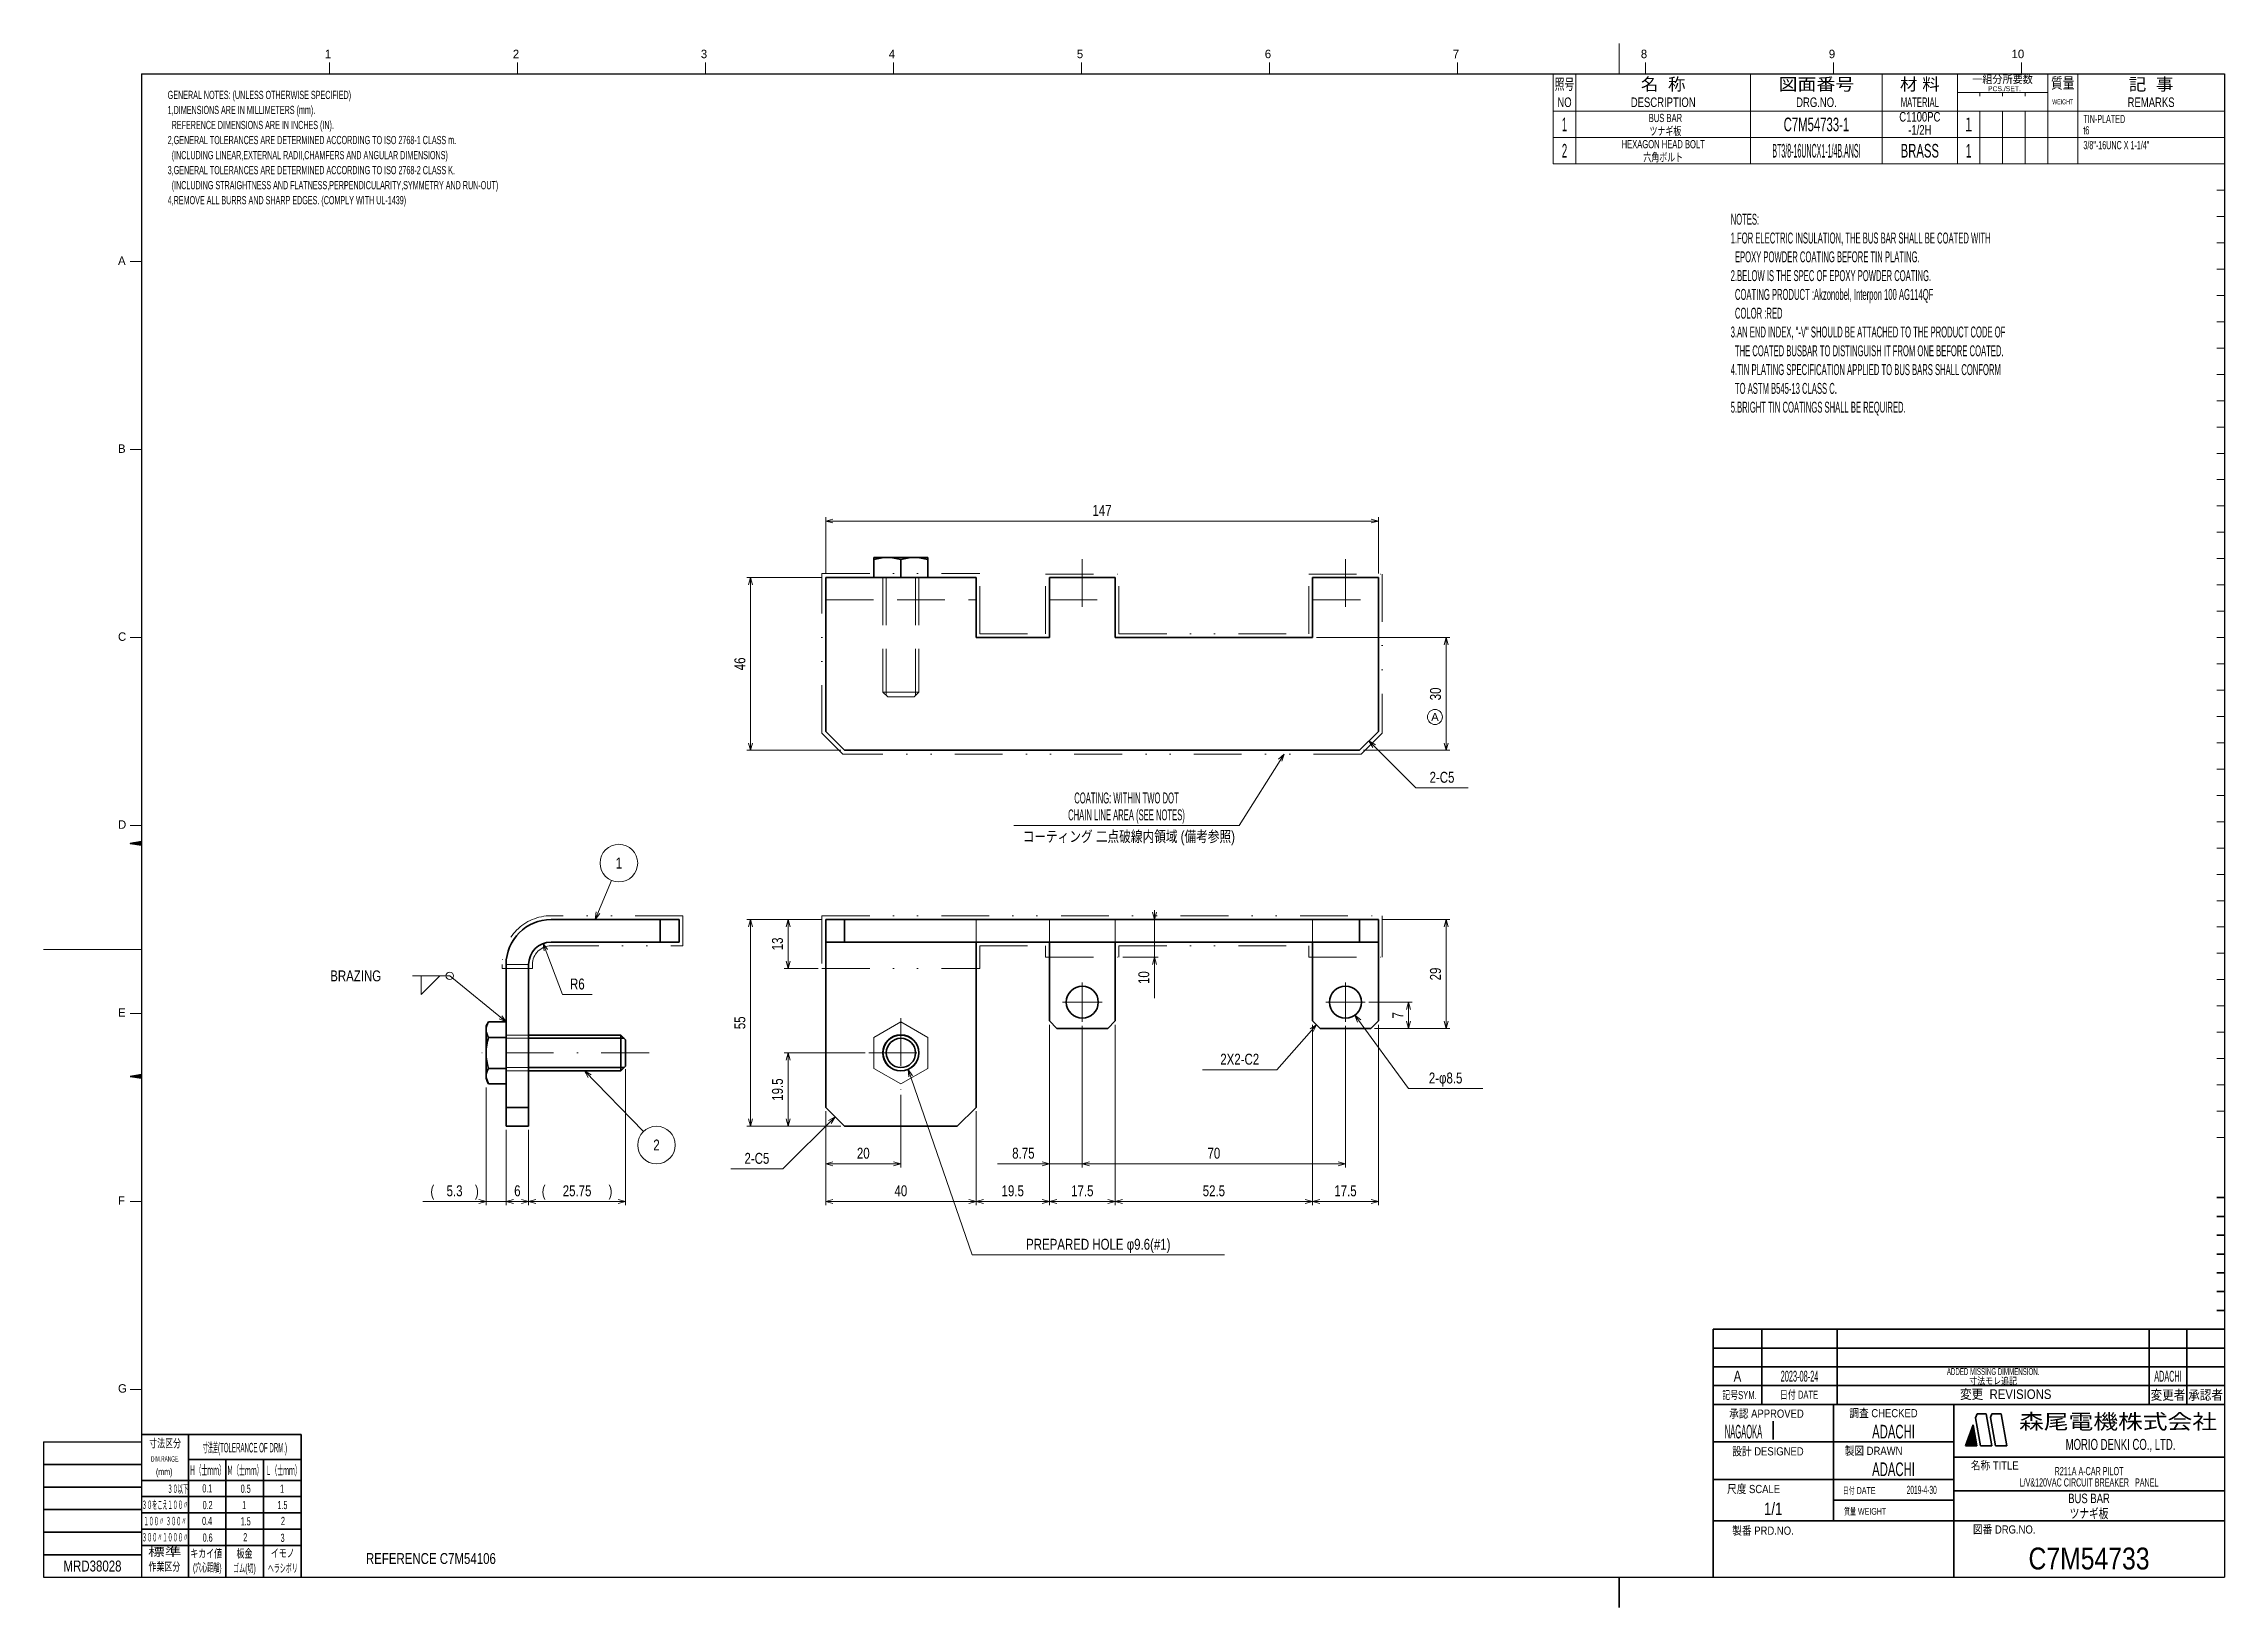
# Model space of a CAD drawing. Header units: millimetres. Extents: x 7 to 587, y 2 to 418.
import ezdxf
from ezdxf.enums import TextEntityAlignment as Align

# ---------------------------------------------------------------- set-up
doc = ezdxf.new("R2010")
doc.units = ezdxf.units.MM
for name, pattern in [('DASHDOT', [25.3, 12.7, -6.3, 0, -6.3]), ('DASHED', [19, 12.7, -6.3]), ('DIVIDE', [31.6, 12.7, -6.3, 0, -6.3, 0, -6.3])]:
    doc.linetypes.add(name, pattern=pattern)
for name, color, linetype in [('GR1_02', 7, 'Continuous'), ('GR1_03', 7, 'Continuous'), ('GR1_04', 7, 'Continuous'), ('GR1_05', 7, 'Continuous'), ('GR1_15', 7, 'Continuous'), ('GR1_16', 7, 'Continuous'), ('図面枠C7M', 7, 'Continuous'), ('図面枠D8M', 7, 'Continuous'), ('表題、部品表_01', 7, 'Continuous'), ('表題、部品表_02', 7, 'Continuous'), ('表題、部品表_03', 7, 'Continuous'), ('表題、部品表_表題、部品表', 7, 'Continuous')]:
    doc.layers.add(name, color=color, linetype=linetype)
doc.styles.add('HG丸ｺﾞｼｯｸM-PRO', font='')
doc.styles.get('HG丸ｺﾞｼｯｸM-PRO').set_extended_font_data('HG丸ｺﾞｼｯｸM-PRO')

# ---------------------------------------------------------------- blocks, each defined once
blk = doc.blocks.new('BLKF024')
at = {"layer": '図面枠C7M', "color": 3, "linetype": 'Continuous', "lineweight": 35}
for p, q in [((30.067393, 143.236108), (30.09438, 143.263095)), ((30.188706, 143.216), (30.264271, 143.291564)), ((30.310019, 143.195891), (30.434161, 143.320033)), ((30.431331, 143.175782), (30.604052, 143.348503)), ((30.552644, 143.155673), (30.773942, 143.376972)), ((30.673956, 143.135565), (30.943833, 143.405441)), ((30.795269, 143.115456), (31.113723, 143.43391)), ((30.916582, 143.095347), (31.283614, 143.462379)), ((31.037894, 143.075238), (31.453504, 143.490848)), ((31.159207, 143.05513), (31.623395, 143.519317)), ((31.280519, 143.035021), (31.793285, 143.547787)), ((31.401832, 143.014912), (31.963176, 143.576256)), ((31.523145, 142.994803), (32.133066, 143.604725)), ((31.644457, 142.974695), (32.302957, 143.633194)), ((31.76577, 142.954586), (32.472847, 143.661663)), ((31.887082, 142.934477), (32.642738, 143.690132)), ((32.008395, 142.914368), (32.812628, 143.718601)), ((32.129708, 142.894259), (32.982519, 143.747071)), ((32.25102, 142.874151), (33, 143.62313)), ((32.372333, 142.854042), (33, 143.481709)), ((32.493645, 142.833933), (33, 143.340288)), ((32.614958, 142.813824), (33, 143.198866)), ((32.736271, 142.793716), (33, 143.057445)), ((32.857583, 142.773607), (33, 142.916024)), ((32.978896, 142.753498), (33, 142.774602))]:
    blk.add_line(p, q, dxfattribs=at)
blk = doc.blocks.new('BLKF025')
at = {"layer": '図面枠C7M', "color": 3, "linetype": 'Continuous', "lineweight": 35}
for p, q in [((30.067393, 205.236108), (30.09438, 205.263095)), ((30.188706, 205.216), (30.264271, 205.291564)), ((30.310019, 205.195891), (30.434161, 205.320033)), ((30.431331, 205.175782), (30.604052, 205.348503)), ((30.552644, 205.155673), (30.773942, 205.376972)), ((30.673956, 205.135565), (30.943833, 205.405441)), ((30.795269, 205.115456), (31.113723, 205.43391)), ((30.916582, 205.095347), (31.283614, 205.462379)), ((31.037894, 205.075238), (31.453504, 205.490848)), ((31.159207, 205.05513), (31.623395, 205.519317)), ((31.280519, 205.035021), (31.793285, 205.547787)), ((31.401832, 205.014912), (31.963176, 205.576256)), ((31.523145, 204.994803), (32.133066, 205.604725)), ((31.644457, 204.974695), (32.302957, 205.633194)), ((31.76577, 204.954586), (32.472847, 205.661663)), ((31.887082, 204.934477), (32.642738, 205.690132)), ((32.008395, 204.914368), (32.812628, 205.718601)), ((32.129708, 204.894259), (32.982519, 205.747071)), ((32.25102, 204.874151), (33, 205.62313)), ((32.372333, 204.854042), (33, 205.481709)), ((32.493645, 204.833933), (33, 205.340288)), ((32.614958, 204.813824), (33, 205.198866)), ((32.736271, 204.793716), (33, 205.057445)), ((32.857583, 204.773607), (33, 204.916024)), ((32.978896, 204.753498), (33, 204.774602))]:
    blk.add_line(p, q, dxfattribs=at)
blk = doc.blocks.new('BLKF026')
at = {"layer": '図面枠C7M', "color": 4, "linetype": 'Continuous', "lineweight": 13}
for p, q in [((518.157871, 44.996757), (520.693675, 47.532561)), ((518.211969, 45.192276), (520.672477, 47.652784)), ((518.292898, 45.414626), (520.651278, 47.773006)), ((518.299292, 44.996757), (520.714874, 47.412338)), ((518.373827, 45.636976), (520.63008, 47.893229)), ((518.440714, 44.996757), (520.736072, 47.292115)), ((518.454756, 45.859327), (520.608881, 48.013452)), ((518.535684, 46.081677), (520.587682, 48.133675)), ((518.582135, 44.996757), (520.757271, 47.171892)), ((518.616613, 46.304027), (520.566484, 48.253898)), ((518.697542, 46.526377), (520.545285, 48.374121)), ((518.723556, 44.996757), (520.778469, 47.051669)), ((518.778471, 46.748727), (520.524087, 48.494343)), ((518.8594, 46.971078), (520.502888, 48.614566)), ((518.864978, 44.996757), (520.799668, 46.931447)), ((518.940329, 47.193428), (520.48169, 48.734789)), ((519.006399, 44.996757), (520.820866, 46.811224)), ((519.021258, 47.415778), (520.460491, 48.855012)), ((519.102186, 47.638128), (520.439293, 48.975235)), ((519.147821, 44.996757), (520.842065, 46.691001)), ((519.183115, 47.860479), (520.418094, 49.095457)), ((519.264044, 48.082829), (520.396896, 49.21568)), ((519.289242, 44.996757), (520.863263, 46.570778)), ((519.344973, 48.305179), (520.375697, 49.335903)), ((519.425902, 48.527529), (520.354499, 49.456126)), ((519.430663, 44.996757), (520.884462, 46.450555)), ((519.506831, 48.749879), (520.3333, 49.576349)), ((519.58776, 48.97223), (520.312102, 49.696572)), ((519.668689, 49.19458), (520.290903, 49.816794)), ((519.749617, 49.41693), (520.269705, 49.937017)), ((519.830546, 49.63928), (520.248506, 50.05724)), ((519.911475, 49.861631), (520.227307, 50.177463)), ((519.992404, 50.083981), (520.206109, 50.297686)), ((520.073333, 50.306331), (520.18491, 50.417909)), ((520.154262, 50.528681), (520.163712, 50.538131)), ((519.572085, 44.996757), (520.90566, 46.330332)), ((519.713506, 44.996757), (520.926859, 46.21011)), ((519.854927, 44.996757), (520.948057, 46.089887)), ((519.996349, 44.996757), (520.969256, 45.969664)), ((520.13777, 44.996757), (520.990455, 45.849441)), ((520.279191, 44.996757), (521.011653, 45.729218)), ((520.420613, 44.996757), (521.032852, 45.608995)), ((520.562034, 44.996757), (521.05405, 45.488773)), ((520.703455, 44.996757), (521.075249, 45.36855)), ((520.844877, 44.996757), (521.096447, 45.248327)), ((520.986298, 44.996757), (521.117646, 45.128104)), ((521.12772, 44.996757), (521.138844, 45.007881))]:
    blk.add_line(p, q, dxfattribs=at)
blk = doc.blocks.new('BLKF023')
at = {"layer": '図面枠C7M', "color": 4, "linetype": 'Continuous', "lineweight": 13}
for p, q in [((426, 410), (426, 418)), ((83, 413), (83, 410)), ((133, 413), (133, 410)), ((183, 413), (183, 410)), ((233, 413), (233, 410)), ((283, 413), (283, 410)), ((333, 413), (333, 410)), ((383, 413), (383, 410)), ((433, 413), (433, 410)), ((483, 413), (483, 410)), ((533, 413), (533, 410)), ((585, 393), (587, 393)), ((585, 386), (587, 386)), ((585, 379), (587, 379)), ((585, 372), (587, 372)), ((30, 360), (33, 360)), ((585, 365), (587, 365)), ((585, 358), (587, 358)), ((585, 351), (587, 351)), ((585, 344), (587, 344)), ((585, 337), (587, 337)), ((585, 330), (587, 330)), ((585, 323), (587, 323)), ((585, 316), (587, 316)), ((30, 310), (33, 310)), ((585, 309), (587, 309)), ((585, 302), (587, 302)), ((585, 295), (587, 295)), ((585, 288), (587, 288)), ((585, 281), (587, 281)), ((585, 274), (587, 274)), ((585, 267), (587, 267)), ((30, 260), (33, 260)), ((587, 260), (585, 260)), ((585, 253), (587, 253)), ((585, 246), (587, 246)), ((585, 239), (587, 239)), ((585, 232), (587, 232)), ((585, 225), (587, 225)), ((585, 218), (587, 218)), ((30, 210), (33, 210)), ((585, 211), (587, 211)), ((585, 204), (587, 204)), ((585, 197), (587, 197)), ((585, 190), (587, 190)), ((585, 183), (587, 183)), ((7, 177), (33, 177)), ((585, 176), (587, 176)), ((585, 169), (587, 169)), ((30, 160), (33, 160)), ((585, 162), (587, 162)), ((585, 155), (587, 155)), ((585, 148), (587, 148)), ((585, 141), (587, 141)), ((585, 134), (587, 134)), ((585, 127), (587, 127)), ((30, 110), (33, 110)), ((30, 60), (33, 60))]:
    blk.add_line(p, q, dxfattribs=at)
at = {"layer": '図面枠C7M', "color": 2, "linetype": 'Continuous', "lineweight": 25}
for p, q in [((33, 410), (587, 410)), ((33, 410), (33, 10)), ((587, 410), (587, 10)), ((7, 46), (7, 10)), ((7, 46), (33, 46)), ((7, 10), (587, 10))]:
    blk.add_line(p, q, dxfattribs=at)
at = {"layer": '図面枠C7M', "color": 3, "linetype": 'Continuous', "lineweight": 35}
for p, q in [((33, 205.75), (30, 205.25)), ((30, 205.25), (33, 204.75)), ((33, 143.75), (30, 143.25)), ((30, 143.25), (33, 142.75)), ((587, 111), (585, 111)), ((587, 106), (585, 106)), ((587, 101), (585, 101)), ((587, 96), (585, 96)), ((587, 91), (585, 91)), ((587, 86), (585, 86)), ((451, 76), (587, 76)), ((451, 76), (451, 10)), ((464, 56), (464, 76)), ((484, 56), (484, 76)), ((567, 56), (567, 76)), ((577, 56), (577, 76)), ((587, 81), (585, 81)), ((451, 71), (587, 71)), ((451, 66), (587, 66)), ((451, 61), (587, 61)), ((451, 56), (587, 56)), ((483, 56), (483, 25)), ((515, 56), (515, 10)), ((520.84, 52.4), (521.23, 53.5)), ((522.14, 45), (520.84, 52.4)), ((521.23, 53.5), (523.64, 53.5)), ((525.14, 45), (523.64, 53.5)), ((525.18, 53.5), (524.82, 52.51)), ((526.14, 45), (524.82, 52.51)), ((525.18, 53.5), (527.64, 53.5)), ((529.14, 45), (527.64, 53.5)), ((33, 48), (75.5, 48)), ((45.5, 48), (45.5, 10)), ((75.5, 48), (75.5, 10)), ((467.01, 51.56), (467.01, 46.69)), ((518.14, 45), (520.16, 50.55)), ((521.14, 45), (520.16, 50.55)), ((45.5, 41.3), (75.5, 41.3)), ((55.5, 41.3), (55.5, 10)), ((65.5, 41.3), (65.5, 10)), ((451, 46), (515, 46)), ((515, 42), (587, 42)), ((518.14, 45), (521.14, 45)), ((522.14, 45), (525.14, 45)), ((526.14, 45), (529.14, 45)), ((7, 40), (33, 40)), ((33, 35.8), (75.5, 35.8)), ((451, 36), (515, 36)), ((7, 34), (33, 34)), ((33, 31.48), (75.5, 31.48)), ((483, 30.5), (515, 30.5)), ((515, 33), (587, 33)), ((7, 28), (33, 28)), ((33, 27.15), (75.5, 27.15)), ((451, 25), (587, 25)), ((7, 22), (33, 22)), ((33, 22.82), (75.5, 22.82)), ((33, 18.5), (75.5, 18.5)), ((7, 16), (33, 16)), ((426, 2), (426, 10))]:
    blk.add_line(p, q, dxfattribs=at)
for name in ['BLKF025', 'BLKF024']:
    blk.add_blockref(name, (0, 0), dxfattribs=at)
at = {"layer": '図面枠C7M', "color": 4, "linetype": 'Continuous', "lineweight": 13}
blk.add_blockref('BLKF026', (0, 0), dxfattribs=at)
at = {"layer": '図面枠C7M', "color": 4, "linetype": 'Continuous', "lineweight": 13, "style": 'HG丸ｺﾞｼｯｸM-PRO'}
for s, height, width, p in [('1', 2.25, 1.003994, (81.79, 413.45)), ('2', 2.25, 1.003994, (131.79, 413.45)), ('3', 2.25, 1.003994, (181.79, 413.45)), ('4', 2.25, 1.003994, (231.79, 413.45)), ('5', 2.25, 1.003994, (281.79, 413.45)), ('6', 2.25, 1.003994, (331.79, 413.45)), ('7', 2.25, 1.003994, (381.79, 413.45)), ('8', 2.25, 1.003994, (431.8, 413.45)), ('9', 2.25, 1.003994, (481.8, 413.45)), ('10', 2.255, 1.003994, (530.4, 413.45)), ('A', 2.25, 1.002405, (26.79, 358.45)), ('B', 2.25, 1.004704, (26.79, 308.45)), ('D', 2.25, 1.002334, (26.79, 208.45)), ('E', 2.25, 1.001589, (26.79, 158.45)), ('F', 2.25, 0.998986, (26.79, 108.45)), ('G', 2.25, 1.003714, (26.79, 58.45))]:
    blk.add_text(s, height=height, dxfattribs=dict(at, width=width)).set_placement(p, align=Align.BOTTOM_LEFT)
at = {"layer": '図面枠C7M', "color": 3, "linetype": 'Continuous', "lineweight": 35, "style": 'HG丸ｺﾞｼｯｸM-PRO', "width": 1.001214}
blk.add_text('C', height=2.25, dxfattribs=at).set_placement((26.79, 258.45), align=Align.BOTTOM_LEFT)
at = {"layer": '図面枠C7M', "color": 4, "linetype": 'Continuous', "lineweight": 13, "style": 'HG丸ｺﾞｼｯｸM-PRO'}
for s, height, width, p in [('記号SYM.', 2.182, 0.69227, (458.03, 58.49)), ('日付 DATE', 2.182, 0.692507, (473.87, 58.58)), ('変更  REVISIONS', 2.5455, 0.887352, (528.85, 58.72)), ('変更者', 2.545, 0.887717, (572, 58.5)), ('承認者', 2.545, 0.887717, (582, 58.5)), ('承認 APPROVED', 2.1818, 0.863151, (465.21, 53.54)), ('調査 CHECKED', 2.182, 0.863174, (496.34, 53.67)), ('DIM.RANGE.', 1.455, 0.522543, (39.35, 41.49)), ('寸法差(TOLERANCE OF DRM.)', 2.5455, 0.382528, (60.52, 44.5)), ('設計 DESIGNED', 2.1818, 0.862613, (465.61, 43.51)), ('製図 DRAWN', 2.182, 0.863099, (493.7, 43.65)), ('名称 TITLE', 2.182, 0.862489, (525.93, 39.77)), ('Ｈ（士ｍｍ）', 2.545, 0.439786, (50.53, 38.51)), ('Ｍ（士ｍｍ）', 2.545, 0.439786, (60.52, 38.46)), ('Ｌ（士ｍｍ）', 2.545, 0.439786, (70.7, 38.46)), ('尺度 SCALE', 2.182, 0.862581, (461.78, 33.49)), ('３０をこえ１００〃', 2.182, 0.44793, (39.29, 29.27)), ('３０以下', 2.182, 0.44793, (42.7, 33.52)), ('0.1', 2.182, 0.522424, (50.53, 33.67)), ('0.2', 2.182, 0.522424, (50.62, 29.23)), ('0.5', 2.182, 0.522424, (60.76, 33.57)), ('1', 2.18, 0.521199, (60.33, 29.23)), ('1.5', 2.182, 0.522424, (70.52, 29.23)), ('1', 2.18, 0.521199, (70.42, 33.57)), ('日付 DATE', 1.818, 0.618255, (489.88, 33.09)), ('１００〃 ３００〃', 2.182, 0.448161, (39.29, 24.93)), ('0.4', 2.182, 0.522424, (50.48, 24.99)), ('1.5', 2.182, 0.522424, (60.76, 24.9)), ('2', 2.18, 0.521199, (70.66, 24.99)), ('製番 PRD.NO.', 2.182, 0.863299, (464.29, 22.41)), ('質量 WEIGHT', 1.818, 0.618812, (491.46, 27.55)), ('図番 DRG.NO.', 2.182, 0.863083, (528.44, 22.73)), ('３００〃１０００〃', 2.182, 0.44793, (39.29, 20.64)), ('キカイ値', 2.182, 0.692256, (50.24, 16.33)), ('0.6', 2.182, 0.522424, (50.62, 20.56)), ('板金', 2.182, 0.692256, (60.43, 16.33)), ('2', 2.18, 0.521199, (60.62, 20.65)), ('イモノ', 2.182, 0.692256, (70.61, 16.42)), ('3', 2.18, 0.521199, (70.56, 20.51))]:
    blk.add_text(s, height=height, dxfattribs=dict(at, width=width)).set_placement(p, align=Align.MIDDLE_CENTER)
at = {"layer": '図面枠C7M', "color": 2, "linetype": 'Continuous', "lineweight": 25, "style": 'HG丸ｺﾞｼｯｸM-PRO', "width": 1.206081}
blk.add_text('森尾電機株式会社', height=4, dxfattribs=at).set_placement((558.72, 51.43), align=Align.MIDDLE_CENTER)
at = {"layer": '図面枠C7M', "color": 4, "linetype": 'Continuous', "lineweight": 13, "style": 'HG丸ｺﾞｼｯｸM-PRO'}
for s, height, width, p in [('寸法区分', 2.182, 0.692256, (39.31, 43.9)), ('(mm)', 1.818, 0.619256, (39.07, 36.64)), ('標準', 2.182, 1.489301, (39.21, 15)), ('作業区分', 2.182, 0.692256, (39.12, 11.1)), ('(穴心距離)', 2.182, 0.521231, (50.53, 10.86)), ('ゴム(切)', 2.182, 0.521232, (60.43, 10.67)), ('ヘラシボリ', 2.182, 0.521228, (70.61, 10.67))]:
    blk.add_text(s, height=height, dxfattribs=dict(at, width=width)).set_placement(p, align=Align.BOTTOM_CENTER)
at = {"layer": '図面枠C7M', "color": 3, "linetype": 'Continuous', "lineweight": 35, "style": 'HG丸ｺﾞｼｯｸM-PRO', "width": 0.652197}
blk.add_text('MORIO DENKI CO., LTD.', height=2.9091, dxfattribs=at).set_placement((559.38, 45.36), align=Align.MIDDLE_CENTER)
blk = doc.blocks.new('BLKF027')
at = {"layer": '図面枠C7M', "color": 3, "linetype": 'Continuous', "lineweight": 35, "style": 'HG丸ｺﾞｼｯｸM-PRO'}
for s, height, width, p in [('A', 2.91, 0.782973, (457.5, 63.5)), ('2023-08-24', 2.909, 0.488281, (474, 63.5)), ('ADDED MISSING DIMMENSION.', 1.8182, 0.537765, (525.5, 64.75)), ('ADACHI', 2.909, 0.415454, (572, 63.5)), ('NAGAOKA', 3.636, 0.414524, (459.11, 48.75)), ('ADACHI', 3.636, 0.619335, (499, 48.75)), ('ADACHI', 3.636, 0.619335, (499, 38.75)), ('L/V&120VAC CIRCUIT BREAKER\u3000PANEL', 2.1818, 0.522042, (551, 35.25)), ('R211A A-CAR PILOT', 2.1818, 0.522442, (551, 38.25)), ('1/1', 3.273, 0.80628, (467, 28.25)), ('2019-4-30', 2.182, 0.482367, (506.5, 33.25)), ('BUS BAR', 2.545, 0.742441, (551, 31)), ('C7M54733', 5.818, 0.846013, (551, 15))]:
    blk.add_text(s, height=height, dxfattribs=dict(at, width=width)).set_placement(p, align=Align.MIDDLE_CENTER)
blk = doc.blocks.new('BLKF028')
at = {"layer": '表題、部品表_02', "color": 4, "linetype": 'Continuous', "lineweight": 13}
for p, q in [((408.5, 400), (408.5, 393)), ((408.5, 400), (587, 400)), ((414.5, 400), (414.5, 393)), ((461, 400), (461, 393)), ((496, 400), (496, 393)), ((516, 400), (516, 393)), ((522, 400), (522, 393)), ((528, 400), (528, 393)), ((534, 393), (534, 400)), ((540, 400), (540, 393)), ((548, 400), (548, 393)), ((587, 400), (587, 393)), ((408.5, 393), (587, 393))]:
    blk.add_line(p, q, dxfattribs=at)
blk = doc.blocks.new('BLKF030')
at = {"layer": '表題、部品表_02', "color": 4, "linetype": 'Continuous', "lineweight": 13}
for p, q in [((408.5, 393), (408.5, 386)), ((408.5, 393), (587, 393)), ((414.5, 393), (414.5, 386)), ((461, 393), (461, 386)), ((496, 393), (496, 386)), ((516, 393), (516, 386)), ((522, 393), (522, 386)), ((528, 393), (528, 386)), ((534, 386), (534, 393)), ((540, 393), (540, 386)), ((548, 393), (548, 386)), ((587, 393), (587, 386)), ((408.5, 386), (587, 386))]:
    blk.add_line(p, q, dxfattribs=at)
blk = doc.blocks.new('BLKF032')
at = {"layer": 'GR1_03', "color": 3, "linetype": 'Continuous', "lineweight": 35}
for p, q in [((227.85, 281.3), (242.15, 281.3)), ((227.85, 276), (227.85, 281.3)), ((235, 280.72), (235, 276)), ((242.15, 281.3), (242.15, 276)), ((242.15, 276), (227.85, 276))]:
    blk.add_line(p, q, dxfattribs=at)
at = {"layer": 'GR1_03', "color": 4, "linetype": 'DASHED', "lineweight": 13}
for p, q in [((230.24, 276), (230.24, 245.5)), ((231.1, 276), (231.1, 244.7)), ((238.9, 276), (238.9, 244.7)), ((239.76, 276), (239.76, 245.5)), ((230.24, 245.5), (239.76, 245.5)), ((230.24, 245.5), (231.49, 244.25)), ((231.49, 244.25), (238.51, 244.25)), ((239.76, 245.5), (238.51, 244.25))]:
    blk.add_line(p, q, dxfattribs=at)
at = {"layer": 'GR1_03', "color": 3, "linetype": 'Continuous', "lineweight": 35}
for centre in [(231.42, 270), (238.57, 270)]:
    blk.add_arc(centre, 11.3, 71.55212, 108.44788, dxfattribs=at)
blk = doc.blocks.new('BLKF033')
at = {"layer": 'GR1_03', "color": 3, "linetype": 'Continuous', "lineweight": 35}
for p, q in [((125.28, 157.76), (124.7, 156.75)), ((124.7, 156.75), (124.7, 143)), ((125.28, 157.76), (130, 157.76)), ((130, 157.76), (130, 141.24)), ((125.28, 153.63), (130, 153.63)), ((136, 154.26), (160.5, 154.26)), ((136, 153.4), (161.36, 153.4)), ((160.5, 154.26), (160.5, 144.74)), ((160.5, 154.26), (161.75, 153.01)), ((161.75, 153.01), (161.75, 145.99)), ((125.28, 145.37), (130, 145.37)), ((136, 145.6), (161.36, 145.6)), ((160.5, 144.74), (161.75, 145.99)), ((124.7, 143), (125.28, 141.24)), ((125.28, 141.24), (130, 141.24)), ((136, 144.74), (160.5, 144.74))]:
    blk.add_line(p, q, dxfattribs=at)
at = {"layer": 'GR1_03', "color": 4, "linetype": 'DASHED', "lineweight": 13}
for p, q in [((130, 154.26), (136, 154.26)), ((130, 153.4), (136, 153.4)), ((130, 145.6), (136, 145.6)), ((130, 144.74), (136, 144.74))]:
    blk.add_line(p, q, dxfattribs=at)
at = {"layer": 'GR1_03', "color": 3, "linetype": 'Continuous', "lineweight": 35}
for centre, radius, start, end in [((128.66, 155.69), 3.96, 148.58021, 211.41979), ((139.67, 149.5), 14.97, 163.98921, 196.01079), ((128.66, 143.31), 3.96, 148.58021, 211.41979)]:
    blk.add_arc(centre, radius, start, end, dxfattribs=at)
blk = doc.blocks.new('FXTIP_ARROW_S')
at = {"color": 0, "linetype": 'Continuous', "lineweight": -2}
for q in [(-1, 0), (-0.97, 0.26), (-0.97, -0.26)]:
    blk.add_line((0, 0), q, dxfattribs=at)
blk = doc.blocks.new('FXTIP_ARROW_E')
at = {"color": 0, "linetype": 'Continuous', "lineweight": -2}
for q in [(-1, 0), (-0.97, 0.26), (-0.97, -0.26)]:
    blk.add_line((0, 0), q, dxfattribs=at)
blk = doc.blocks.new('BLKF035')
at = {"layer": '表題、部品表_01', "color": 4, "linetype": 'Continuous', "lineweight": 13}
for p, q in [((408.5, 410), (408.5, 400)), ((408.5, 410), (587, 410)), ((414.5, 410), (414.5, 400)), ((461, 410), (461, 400)), ((496, 410), (496, 400)), ((516, 410), (516, 400)), ((540, 410), (540, 400)), ((548, 410), (548, 400)), ((587, 410), (587, 400)), ((516, 405), (540, 405)), ((522, 404), (522, 405)), ((528, 405), (528, 404)), ((534, 405), (534, 404)), ((408.5, 400), (587, 400))]:
    blk.add_line(p, q, dxfattribs=at)
at = {"layer": '表題、部品表_01', "color": 3, "linetype": 'Continuous', "lineweight": 35, "style": 'HG丸ｺﾞｼｯｸM-PRO'}
for s, height, width, p in [('照号', 2.909, 0.651535, (411.5, 407.2)), ('名  称', 3.273, 1.042426, (437.75, 407.2)), ('図面番号', 3.273, 1.127518, (478.5, 407.2)), ('材 料', 3.273, 1.042439, (506, 407.2)), ('一組分所要数', 2.036, 0.966638, (528, 408.5)), ('PCS./SET.', 1.309, 0.862935, (528.5, 406)), ('質量', 2.909, 0.781842, (544, 407.5)), ('記  事', 3.273, 1.042426, (567.5, 407.2)), ('NO', 2.545, 0.740841, (411.5, 402.4)), ('DESCRIPTION', 2.5455, 0.741365, (437.75, 402.4)), ('DRG.NO.', 2.545, 0.741189, (478.5, 402.4)), ('MATERIAL', 2.545, 0.594756, (506, 402.4)), ('WEIGHT', 1.309, 0.635507, (544, 402.5)), ('REMARKS', 2.545, 0.742803, (567.5, 402.4))]:
    blk.add_text(s, height=height, dxfattribs=dict(at, width=width)).set_placement(p, align=Align.MIDDLE_CENTER)
blk = doc.blocks.new('BLKF034')
at = {"layer": '表題、部品表_01', "color": 3, "linetype": 'Continuous', "lineweight": 13}
blk.add_blockref('BLKF035', (0, 0), dxfattribs=at)
blk = doc.blocks.new('BLKF036')
at = {"layer": 'GR1_03', "color": 4, "linetype": 'DASHED', "lineweight": 13}
for p, q in [((235, 157.76), (227.85, 153.63)), ((235, 157.76), (242.15, 153.63)), ((227.85, 153.63), (227.85, 145.37)), ((242.15, 145.37), (242.15, 153.63)), ((235, 141.24), (227.85, 145.37)), ((235, 141.24), (242.15, 145.37))]:
    blk.add_line(p, q, dxfattribs=at)
at = {"layer": 'GR1_03', "color": 4, "linetype": 'DASHDOT', "lineweight": 13}
for p, q in [((235, 158.74), (235, 139.34)), ((226.51, 149.5), (243.44, 149.5))]:
    blk.add_line(p, q, dxfattribs=at)
at = {"layer": 'GR1_03', "color": 3, "linetype": 'Continuous', "lineweight": 35}
for radius in [4.76, 3.9]:
    blk.add_circle((235, 149.5), radius, dxfattribs=at)
blk = doc.blocks.new('BLKF037')
at = {"layer": 'GR1_02', "color": 3, "linetype": 'Continuous', "lineweight": 35}
for p, q in [((142, 185), (176, 185)), ((171, 179), (171, 185)), ((176, 179), (176, 185)), ((142, 179), (176, 179)), ((130, 130), (130, 173)), ((136, 173), (136, 130)), ((130, 135), (136, 135)), ((130, 130), (136, 130))]:
    blk.add_line(p, q, dxfattribs=at)
at = {"layer": 'GR1_02', "color": 4, "linetype": 'DASHED', "lineweight": 13}
blk.add_line((130, 173), (136, 173), dxfattribs=at)
at = {"layer": 'GR1_02', "color": 3, "linetype": 'Continuous', "lineweight": 35}
for radius in [12, 6]:
    blk.add_arc((142, 173), radius, 90, 180, dxfattribs=at)
blk = doc.blocks.new('BLKF038')
at = {"layer": 'GR1_02', "color": 3, "linetype": 'Continuous', "lineweight": 35}
for p, q in [((215, 276), (255, 276)), ((215, 276), (215, 235)), ((255, 276), (255, 260)), ((274.5, 276), (274.5, 260)), ((274.5, 276), (292, 276)), ((292, 276), (292, 260)), ((344.5, 276), (344.5, 260)), ((344.5, 276), (362, 276)), ((362, 276), (362, 235)), ((220, 230), (215, 235)), ((357, 230), (362, 235)), ((220, 230), (357, 230))]:
    blk.add_line(p, q, dxfattribs=at)
at = {"layer": 'GR1_02', "color": 4, "linetype": 'DASHED', "lineweight": 13}
for p, q in [((215, 270), (255, 270)), ((274.5, 270), (292, 270)), ((344.5, 270), (362, 270))]:
    blk.add_line(p, q, dxfattribs=at)
blk = doc.blocks.new('BLKF039')
at = {"layer": 'GR1_02', "color": 3, "linetype": 'Continuous', "lineweight": 35}
for p, q in [((215, 185), (362, 185)), ((215, 185), (215, 135)), ((220, 179), (220, 185)), ((357, 179), (357, 185)), ((362, 158), (362, 185)), ((215, 179), (362, 179)), ((255, 179), (255, 135)), ((274.5, 158), (274.5, 179)), ((292, 158), (292, 179)), ((344.5, 158), (344.5, 179)), ((276.5, 156), (274.5, 158)), ((292, 158), (290, 156)), ((344.5, 158), (346.5, 156)), ((362, 158), (360, 156)), ((276.5, 156), (290, 156)), ((346.5, 156), (360, 156)), ((215, 135), (220, 130)), ((250, 130), (255, 135)), ((220, 130), (250, 130))]:
    blk.add_line(p, q, dxfattribs=at)
at = {"layer": 'GR1_02', "color": 4, "linetype": 'DASHED', "lineweight": 13}
for p, q in [((255, 185), (255, 179)), ((274.5, 185), (274.5, 179)), ((292, 185), (292, 179)), ((344.5, 185), (344.5, 179))]:
    blk.add_line(p, q, dxfattribs=at)
at = {"layer": 'GR1_02', "color": 3, "linetype": 'Continuous', "lineweight": 35}
for centre, radius in [((283.25, 163), 4.25), ((353.25, 163), 4.25), ((235, 149.5), 4.8)]:
    blk.add_circle(centre, radius, dxfattribs=at)
blk = doc.blocks.new('BLKF040')
at = {"layer": 'GR1_04', "color": 4, "linetype": 'DIVIDE', "lineweight": 13}
for p, q in [((214, 234.59), (214, 277)), ((214, 277), (256, 277)), ((256, 261), (256, 277)), ((273.5, 261), (273.5, 276.85)), ((273.5, 276.85), (293, 276.85)), ((293, 261), (293, 276.85)), ((343.5, 261), (343.5, 276.85)), ((343.5, 276.85), (363, 276.85)), ((363, 276.85), (363, 234.59)), ((256, 261), (273.5, 261)), ((293, 261), (343.5, 261)), ((219.59, 229), (214, 234.59)), ((363, 234.59), (357.41, 229)), ((357.41, 229), (219.59, 229))]:
    blk.add_line(p, q, dxfattribs=at)
blk = doc.blocks.new('BLKF041')
at = {"layer": 'GR1_04', "color": 4, "linetype": 'DIVIDE', "lineweight": 13}
for p, q in [((177, 186), (142, 186)), ((177, 178), (177, 186)), ((142, 178), (177, 178)), ((129, 173), (129, 172)), ((129, 172), (137, 172)), ((137, 172), (137, 173))]:
    blk.add_line(p, q, dxfattribs=at)
for radius in [13, 5]:
    blk.add_arc((142, 173), radius, 90, 180, dxfattribs=at)
blk = doc.blocks.new('BLKF042')
at = {"layer": 'GR1_04', "color": 4, "linetype": 'DIVIDE', "lineweight": 13}
for p, q in [((214, 186), (363, 186)), ((214, 186), (214, 172)), ((363, 186), (363, 175)), ((256, 178), (273.5, 178)), ((256, 172), (256, 178)), ((273.5, 175), (273.5, 178)), ((273.5, 175), (293, 175)), ((293, 175), (293, 178)), ((293, 178), (343.5, 178)), ((343.5, 175), (343.5, 178)), ((343.5, 175), (363, 175)), ((214, 172), (256, 172))]:
    blk.add_line(p, q, dxfattribs=at)
blk = doc.blocks.new('BLKF043')
at = {"layer": 'GR1_05', "color": 4, "linetype": 'Continuous', "lineweight": 13}
blk.add_circle((377.04, 238.87), 2, dxfattribs=at)
at = {"layer": 'GR1_05', "color": 4, "linetype": 'Continuous', "lineweight": 13, "style": 'HG丸ｺﾞｼｯｸM-PRO', "width": 1.042301}
blk.add_text('A', height=2.18, dxfattribs=at).set_placement((377.04, 238.87), align=Align.MIDDLE_CENTER)

msp = doc.modelspace()

# ---------------------------------------------------------------- linework, layer by layer
at = {"layer": 'GR1_02', "color": 4, "linetype": 'DASHDOT', "lineweight": 13}
for p, q in [((283.25, 280.83), (283.25, 264.75)), ((353.25, 280.83), (353.25, 264.75)), ((283.25, 157.75), (283.25, 168.25)), ((353.25, 157.75), (353.25, 168.25)), ((288.5, 163), (278, 163)), ((358.5, 163), (348, 163)), ((168.02, 149.5), (123.15, 149.5))]:
    msp.add_line(p, q, dxfattribs=at)
at = {"layer": 'GR1_02', "color": 3, "linetype": 'Continuous', "lineweight": 35}
for p, q in [((255, 260), (274.5, 260)), ((292, 260), (344.5, 260))]:
    msp.add_line(p, q, dxfattribs=at)
at = {"layer": 'GR1_15', "color": 4, "linetype": 'Continuous', "lineweight": 13}
for p, q in [((153.68, 185), (158.06, 195.39)), ((150.88, 144.74), (166.52, 128.59))]:
    msp.add_line(p, q, dxfattribs=at)
for centre in [(160, 200), (170, 125)]:
    msp.add_circle(centre, 5, dxfattribs=at)
at = {"layer": 'GR1_16', "color": 4, "linetype": 'Continuous', "lineweight": 13}
for p, q in [((215, 277), (215, 292)), ((215, 291), (362, 291)), ((362, 277), (362, 292)), ((214, 276), (194, 276)), ((195, 230), (195, 276)), ((359.5, 232.5), (372, 220)), ((219, 230), (194, 230)), ((336.9, 229), (325, 210)), ((372, 220), (385.84, 220)), ((325, 210), (265, 210)), ((214, 185), (194, 185)), ((195, 130), (195, 185)), ((363, 185), (381, 185)), ((380, 156), (380, 185)), ((139.89, 178.62), (145, 165)), ((115, 170), (105.08, 170)), ((107.4, 170), (107.4, 165)), ((107.4, 165), (112.4, 170)), ((130, 157.76), (115, 170)), ((145, 165), (152.92, 165)), ((359.5, 163), (371, 163)), ((370, 156), (370, 163)), ((274.5, 157), (274.5, 109)), ((274.5, 157), (274.5, 119)), ((283.25, 156.75), (283.25, 119)), ((292, 157), (292, 109)), ((345.5, 157), (335, 145)), ((344.5, 157), (344.5, 109)), ((353.25, 156.75), (353.25, 119)), ((355.75, 159.56), (370, 140)), ((362, 157), (362, 109)), ((361, 156), (371, 156)), ((361, 156), (381, 156)), ((161.75, 145.19), (161.75, 109)), ((225.51, 149.5), (204, 149.5)), ((205, 130), (205, 149.5)), ((236.95, 145.11), (253.94, 95.77)), ((335, 145), (315.24, 145)), ((124.7, 140.34), (124.7, 109)), ((370, 140), (389.76, 140)), ((215, 134), (215, 119)), ((215, 134), (215, 109)), ((235, 138.34), (235, 119)), ((255, 134), (255, 109)), ((130, 129), (130, 109)), ((136, 129), (136, 109)), ((219, 130), (194, 130)), ((217.5, 132.5), (203.63, 118.63)), ((219, 130), (204, 130)), ((203.63, 118.63), (189.79, 118.63)), ((215, 120), (235, 120)), ((260.66, 120), (274.5, 120)), ((274.5, 120), (283.25, 120)), ((283.25, 120), (353.25, 120)), ((107.9, 110), (124.7, 110)), ((124.7, 110), (130, 110)), ((130, 110), (136, 110)), ((136, 110), (161.75, 110)), ((215, 110), (255, 110)), ((255, 110), (274.5, 110)), ((274.5, 110), (292, 110)), ((292, 110), (344.5, 110)), ((344.5, 110), (362, 110)), ((253.94, 95.77), (321.06, 95.77))]:
    msp.add_line(p, q, dxfattribs=at)
at = {"layer": 'GR1_16', "color": 254, "linetype": 'Continuous', "lineweight": 13}
for p, q in [((345.5, 260), (381, 260)), ((380, 230), (380, 260)), ((358, 230), (381, 230)), ((302.43, 185), (302.43, 187.5)), ((214, 185), (204, 185)), ((205, 172), (205, 185)), ((302.43, 175), (302.43, 185)), ((294, 175), (303.43, 175)), ((302.43, 164.06), (302.43, 175)), ((213, 172), (204, 172))]:
    msp.add_line(p, q, dxfattribs=at)
at = {"layer": 'GR1_16', "color": 4, "linetype": 'Continuous', "lineweight": 13}
msp.add_circle((115, 170), 1, dxfattribs=at)

# ---------------------------------------------------------------- block references
at = {"layer": 'GR1_02', "color": 3, "linetype": 'Continuous', "lineweight": 35}
for name in ['BLKF038', 'BLKF037', 'BLKF039']:
    msp.add_blockref(name, (0, 0), dxfattribs=at)
at = {"layer": 'GR1_03', "color": 4, "linetype": 'DASHED', "lineweight": 13}
for name in ['BLKF032', 'BLKF036']:
    msp.add_blockref(name, (0, 0), dxfattribs=at)
at = {"layer": 'GR1_03', "color": 3, "linetype": 'Continuous', "lineweight": 35}
msp.add_blockref('BLKF033', (0, 0), dxfattribs=at)
at = {"layer": 'GR1_04', "color": 4, "linetype": 'DIVIDE', "lineweight": 13}
for name in ['BLKF040', 'BLKF041', 'BLKF042']:
    msp.add_blockref(name, (0, 0), dxfattribs=at)
at = {"layer": 'GR1_05', "color": 4, "linetype": 'Continuous', "lineweight": 13}
msp.add_blockref('BLKF043', (0, 0), dxfattribs=at)
at = {"layer": 'GR1_15', "color": 4, "linetype": 'Continuous', "lineweight": 13, "xscale": 2, "yscale": 2}
for p, rotation in [((153.68, 185), 247.1373093725625), ((150.88, 144.74), 134.0815053069629)]:
    msp.add_blockref('FXTIP_ARROW_S', p, dxfattribs=dict(at, rotation=rotation))
at = {"layer": 'GR1_16', "color": 4, "linetype": 'Continuous', "lineweight": 13, "xscale": 2, "yscale": 2}
for name, p, rotation in [('FXTIP_ARROW_S', (215, 291), 180), ('FXTIP_ARROW_E', (362, 291), 360), ('FXTIP_ARROW_E', (195, 276), 90), ('FXTIP_ARROW_S', (359.5, 232.5), 134.9999999999994), ('FXTIP_ARROW_S', (195, 230), 270), ('FXTIP_ARROW_S', (336.9, 229), 57.93460399057609), ('FXTIP_ARROW_E', (195, 185), 90), ('FXTIP_ARROW_E', (380, 185), 90), ('FXTIP_ARROW_S', (139.89, 178.62), 110.5560452197177), ('FXTIP_ARROW_E', (370, 163), 90), ('FXTIP_ARROW_S', (130, 157.76), 320.7766337988975), ('FXTIP_ARROW_S', (345.5, 157), 48.81407483428379), ('FXTIP_ARROW_S', (355.75, 159.56), 126.0643861574169), ('FXTIP_ARROW_S', (370, 156), 270), ('FXTIP_ARROW_S', (380, 156), 270), ('FXTIP_ARROW_E', (205, 149.5), 90), ('FXTIP_ARROW_S', (236.95, 145.11), 108.9960691379613), ('FXTIP_ARROW_S', (195, 130), 270), ('FXTIP_ARROW_S', (205, 130), 270), ('FXTIP_ARROW_S', (217.5, 132.5), 44.99999999988663), ('FXTIP_ARROW_S', (215, 120), 180), ('FXTIP_ARROW_E', (235, 120), 360), ('FXTIP_ARROW_E', (274.5, 120), 360), ('FXTIP_ARROW_S', (283.25, 120), 180), ('FXTIP_ARROW_E', (353.25, 120), 360), ('FXTIP_ARROW_E', (124.7, 110), 360), ('FXTIP_ARROW_S', (130, 110), 180), ('FXTIP_ARROW_E', (136, 110), 360), ('FXTIP_ARROW_S', (136, 110), 180), ('FXTIP_ARROW_E', (161.75, 110), 360), ('FXTIP_ARROW_S', (215, 110), 180), ('FXTIP_ARROW_E', (255, 110), 360), ('FXTIP_ARROW_S', (255, 110), 180), ('FXTIP_ARROW_E', (274.5, 110), 360), ('FXTIP_ARROW_S', (274.5, 110), 180), ('FXTIP_ARROW_E', (292, 110), 360), ('FXTIP_ARROW_S', (292, 110), 180), ('FXTIP_ARROW_E', (344.5, 110), 360), ('FXTIP_ARROW_S', (344.5, 110), 180), ('FXTIP_ARROW_E', (362, 110), 360)]:
    msp.add_blockref(name, p, dxfattribs=dict(at, rotation=rotation))
at = {"layer": 'GR1_16', "color": 254, "linetype": 'Continuous', "lineweight": 13, "xscale": 2, "yscale": 2}
for name, p, rotation in [('FXTIP_ARROW_E', (380, 260), 90), ('FXTIP_ARROW_S', (380, 230), 270), ('FXTIP_ARROW_S', (302.43, 185), 270), ('FXTIP_ARROW_E', (205, 185), 90), ('FXTIP_ARROW_S', (205, 172), 270), ('FXTIP_ARROW_E', (302.43, 175), 90)]:
    msp.add_blockref(name, p, dxfattribs=dict(at, rotation=rotation))
at = {"layer": '図面枠C7M', "color": 4, "linetype": 'Continuous', "lineweight": 13}
msp.add_blockref('BLKF023', (0, 0), dxfattribs=at)
at = {"layer": '図面枠C7M', "color": 3, "linetype": 'Continuous', "lineweight": 35}
msp.add_blockref('BLKF027', (0, 0), dxfattribs=at)
at = {"layer": '表題、部品表_01', "color": 3, "linetype": 'Continuous', "lineweight": 13}
msp.add_blockref('BLKF034', (0, 0), dxfattribs=at)
at = {"layer": '表題、部品表_02', "color": 4, "linetype": 'Continuous', "lineweight": 13}
for name in ['BLKF028', 'BLKF030']:
    msp.add_blockref(name, (0, 0), dxfattribs=at)

# ---------------------------------------------------------------- texts
at = {"layer": 'GR1_15', "color": 3, "linetype": 'Continuous', "lineweight": 35, "style": 'HG丸ｺﾞｼｯｸM-PRO', "width": 0.784542}
for s, p in [('1', (160, 200)), ('2', (170, 125))]:
    msp.add_text(s, height=2.91, rotation=0, dxfattribs=at).set_placement(p, align=Align.MIDDLE_CENTER)
at = {"layer": 'GR1_16', "color": 3, "linetype": 'Continuous', "lineweight": 35, "style": 'HG丸ｺﾞｼｯｸM-PRO'}
for s, height, rotation, width, p in [('147', 2.909, 0, 0.784542, (288.5, 291.5)), ('46', 2.909, 90, 0.784542, (194.5, 253)), ('29', 2.909, 90, 0.784542, (379.5, 170.5)), ('55', 2.909, 90, 0.784542, (194.5, 157.5)), ('7', 2.91, 90, 0.784542, (369.5, 159.5)), ('19.5', 2.909, 90, 0.784749, (204.5, 139.75)), ('20', 2.909, 0, 0.784542, (225, 120.5)), ('8.75', 2.909, 0, 0.784749, (267.58, 120.5)), ('70', 2.909, 0, 0.784542, (318.25, 120.5)), ('(', 2.91, 0, 0.781868, (110.38, 110.5)), ('5.3', 2.909, 0, 0.784839, (116.3, 110.5)), (')', 2.91, 0, 0.781868, (122.22, 110.5)), ('6', 2.91, 0, 0.784542, (133, 110.5)), ('(', 2.91, 0, 0.781868, (139.99, 110.5)), ('25.75', 2.909, 0, 0.7847, (148.88, 110.5)), (')', 2.91, 0, 0.781868, (157.76, 110.5)), ('40', 2.909, 0, 0.784542, (235, 110.5)), ('19.5', 2.909, 0, 0.784749, (264.75, 110.5)), ('17.5', 2.909, 0, 0.784749, (283.25, 110.5)), ('52.5', 2.909, 0, 0.784749, (318.25, 110.5)), ('17.5', 2.909, 0, 0.784749, (353.25, 110.5))]:
    msp.add_text(s, height=height, rotation=rotation, dxfattribs=dict(at, width=width)).set_placement(p, align=Align.BOTTOM_CENTER)
at = {"layer": 'GR1_16', "color": 254, "linetype": 'Continuous', "lineweight": 35, "style": 'HG丸ｺﾞｼｯｸM-PRO', "width": 0.784542}
for s, p in [('30', (379.5, 245)), ('13', (204.5, 178.5)), ('10', (301.93, 169.53))]:
    msp.add_text(s, height=2.909, rotation=90, dxfattribs=at).set_placement(p, align=Align.BOTTOM_CENTER)
at = {"layer": 'GR1_16', "color": 3, "linetype": 'Continuous', "lineweight": 35, "style": 'HG丸ｺﾞｼｯｸM-PRO'}
for s, height, width, p in [('2-C5', 2.909, 0.783285, (378.92, 220.5)), ('COATING: WITHIN TWO DOT', 2.9091, 0.522323, (295, 215)), ('CHAIN LINE AREA (SEE NOTES)', 2.9091, 0.522176, (295, 210.5)), ('R6', 2.909, 0.783055, (148.96, 165.5)), ('2X2-C2', 2.909, 0.783464, (325.12, 145.5)), ('2-φ8.5', 2.909, 0.783565, (379.88, 140.5)), ('2-C5', 2.909, 0.783285, (196.71, 119.13)), ('PREPARED HOLE φ9.6(#1)', 2.9091, 0.783308, (287.5, 96.27))]:
    msp.add_text(s, height=height, dxfattribs=dict(at, width=width)).set_placement(p, align=Align.BOTTOM_CENTER)
for s, height, width, p in [('コーティング 二点破線内領域 (備考参照)', 2.9091, 0.781951, (295.62, 207.08)), ('BRAZING', 2.909, 0.782288, (90, 170))]:
    msp.add_text(s, height=height, dxfattribs=dict(at, width=width)).set_placement(p, align=Align.MIDDLE_CENTER)
at = {"layer": '図面枠C7M', "color": 3, "linetype": 'Continuous', "lineweight": 35, "style": 'HG丸ｺﾞｼｯｸM-PRO'}
for s, height, width, p in [('寸法モレ追記', 1.818, 0.830707, (525.5, 62.25)), ('ツナギ板', 2.545, 0.741121, (551, 27)), ('MRD38028', 2.909, 0.783793, (20, 13)), ('REFERENCE C7M54106', 2.9091, 0.783552, (110, 15))]:
    msp.add_text(s, height=height, dxfattribs=dict(at, width=width)).set_placement(p, align=Align.MIDDLE_CENTER)
at = {"layer": '図面枠D8M', "color": 3, "linetype": 'Continuous', "lineweight": 35, "style": 'HG丸ｺﾞｼｯｸM-PRO'}
for s, width, p in [('GENERAL NOTES: (UNLESS OTHERWISE SPECIFIED)', 0.52211, (40, 405.44)), ('1,DIMENSIONS ARE IN MILLIMETERS (mm).', 0.522052, (40, 401.44)), ('  REFERENCE DIMENSIONS ARE IN INCHES (IN).', 0.522009, (40, 397.44)), ('2,GENERAL TOLERANCES ARE DETERMINED ACCORDING TO ISO 2768-1 CLASS m.', 0.522186, (40, 393.44)), ('  (INCLUDING LINEAR,EXTERNAL RADII,CHAMFERS AND ANGULAR DIMENSIONS)', 0.522355, (40, 389.44)), ('3,GENERAL TOLERANCES ARE DETERMINED ACCORDING TO ISO 2768-2 CLASS K.', 0.52223, (40, 385.44)), ('4,REMOVE ALL BURRS AND SHARP EDGES. (COMPLY WITH UL-1439)', 0.52235, (40, 377.44)), ('  (INCLUDING STRAIGHTNESS AND FLATNESS,PERPENDICULARITY,SYMMETRY AND RUN-OUT)', 0.522087, (40, 381.44))]:
    msp.add_text(s, height=2.1818, dxfattribs=dict(at, width=width)).set_placement(p, align=Align.TOP_LEFT)
at = {"layer": '表題、部品表_03', "color": 3, "linetype": 'Continuous', "lineweight": 35, "style": 'HG丸ｺﾞｼｯｸM-PRO'}
for s, height, width, p in [('1', 3.64, 0.521199, (411.5, 396.5)), ('BUS BAR', 2.182, 0.692724, (438.34, 398.22)), ('ツナギ板', 2.182, 0.692256, (438.34, 394.72)), ('C7M54733-1', 3.636, 0.61972, (478.5, 396.5)), ('１', 3.64, 0.578238, (519, 396.5)), ('2', 3.64, 0.521199, (411.5, 389.5)), ('HEXAGON HEAD BOLT', 2.1818, 0.692201, (437.75, 391.25)), ('六角ボルト', 2.182, 0.692256, (437.75, 387.75)), ('BT3/8-16UNCX1-1/4B.ANSI', 3.6364, 0.308742, (478.5, 389.5)), ('BRASS', 3.636, 0.618694, (506, 389.5)), ('1', 3.64, 0.576062, (519, 389.5))]:
    msp.add_text(s, height=height, dxfattribs=dict(at, width=width)).set_placement(p, align=Align.MIDDLE_CENTER)
for s, width, p in [('C1100PC', 0.740867, (506, 396.5)), ('-1/2H', 0.740841, (506, 393))]:
    msp.add_text(s, height=2.545, dxfattribs=dict(at, width=width)).set_placement(p, align=Align.BOTTOM_CENTER)
for s, height, width, p in [('t6', 2.182, 0.521291, (549.5, 394.94)), ('TIN-PLATED', 2.182, 0.522156, (549.5, 397.94)), ('3/8"-16UNC X 1-1/4"', 2.1818, 0.521994, (549.5, 391))]:
    msp.add_text(s, height=height, dxfattribs=dict(at, width=width)).set_placement(p, align=Align.MIDDLE_LEFT)
at = {"layer": '表題、部品表_表題、部品表', "color": 3, "linetype": 'Continuous', "lineweight": 35, "style": 'HG丸ｺﾞｼｯｸM-PRO'}
for s, height, width, p in [('NOTES:', 2.909, 0.521723, (455.7, 371.28)), ('1.FOR ELECTRIC INSULATION, THE BUS BAR SHALL BE COATED WITH ', 2.9091, 0.522417, (455.7, 366.28)), ('  EPOXY POWDER COATING BEFORE TIN PLATING.', 2.9091, 0.522634, (455.7, 361.28)), ('2.BELOW IS THE SPEC OF EPOXY POWDER COATING.', 2.9091, 0.522562, (455.7, 356.28)), ('  COATING PRODUCT :Akzonobel, Interpon 100 AG114QF', 2.9091, 0.522597, (455.7, 351.28)), ('3.AN END INDEX, "-V" SHOULD BE ATTACHED TO THE PRODUCT CODE OF ', 2.9091, 0.522378, (455.7, 341.28)), ('  COLOR :RED', 2.9091, 0.522617, (455.7, 346.28)), ('  THE COATED BUSBAR TO DISTINGUISH IT FROM ONE BEFORE COATED.', 2.9091, 0.522152, (455.7, 336.28)), ('4.TIN PLATING SPECIFICATION APPLIED TO BUS BARS SHALL CONFORM ', 2.9091, 0.522557, (455.7, 331.28)), ('  TO ASTM B545-13 CLASS C.', 2.9091, 0.522487, (455.7, 326.28)), ('5.BRIGHT TIN COATINGS SHALL BE REQUIRED.', 2.9091, 0.522387, (455.7, 321.28))]:
    msp.add_text(s, height=height, dxfattribs=dict(at, width=width)).set_placement(p, align=Align.MIDDLE_LEFT)

doc.saveas('drawing.dxf')
